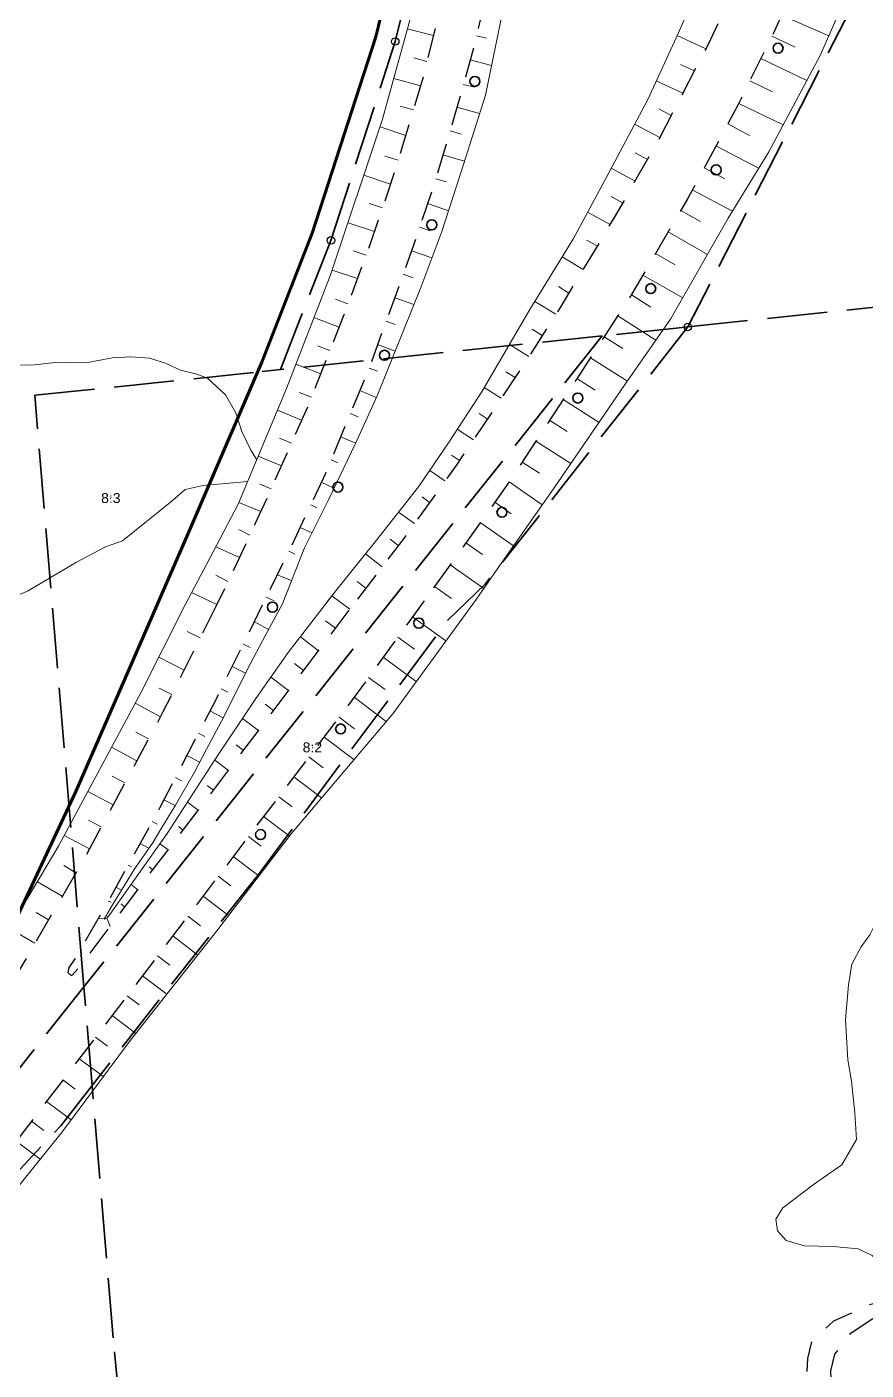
# Model space of a CAD drawing. Header units: metres. Extents: x 118176 to 120691, y 6147158 to 6149382.
# Drawn here: x 119022.5 to 119190.3, y 6148177.7 to 6148446.4 of the extents above; entities that cross this region are included whole.
import ezdxf
from ezdxf.enums import TextEntityAlignment as Align

# ---------------------------------------------------------------- set-up
doc = ezdxf.new("R2010")
doc.units = ezdxf.units.M
for name, pattern in [('Annan_avgränsning_körbana', [10, 6, -4]), ('Annan_gräns', [0]), ('Fastighetsgräns', [16, 12, -4]), ('Heldragen__skalber__', [0]), ('Heldragen_linje', [2, 1, 1])]:
    doc.linetypes.add(name, pattern=pattern)
doc.layers.get('0').update_dxf_attribs({"color": 9})
for name, color, linetype, lineweight in [('BET.SLÄ_LINE', 9, 'Heldragen_linje', 18), ('FASTGR_LINE', 7, 'Fastighetsgräns', 35), ('HÖJDK-1_LINE', 9, 'Heldragen_linje', 18), ('KÖRBANK_LINE', 9, 'Annan_avgränsning_körbana', 25), ('KÖRBT.K_LINE', 9, 'Annan_avgränsning_körbana', 25), ('RÄTTIGR_LINE', 9, 'Annan_gräns', 70), ('SLÄNTFO_LINE', 9, 'Heldragen_linje', 18)]:
    doc.layers.add(name, color=color, linetype=linetype, lineweight=lineweight)
for name, color, linetype in [('FASTID_POINT', 9, 'Continuous'), ('FREGNRT_TEXT', 9, 'Continuous'), ('GRÄ_POINT', 9, 'Continuous'), ('STOLP.B_POINT', 9, 'Continuous')]:
    doc.layers.add(name, color=color, linetype=linetype)
doc.styles.add('Standard_CAD', font='arial.ttf', dxfattribs={"height": 0.2})

# ---------------------------------------------------------------- blocks, each defined once
blk = doc.blocks.new('Belysningsstolpe')
at = {"color": 0, "linetype": 'Heldragen__skalber__', "lineweight": 35}
blk.add_circle((0, 0), 0.5, dxfattribs=at)
blk = doc.blocks.new('Rutnätspunkt_1')
at = {"color": 0, "linetype": 'Heldragen__skalber__', "lineweight": 25, "flags": 128}
for points in [[(-0.5, 0), (-0.08, 0)], [(0, 0.5), (0, 0.08)], [(0.5, 0), (0.08, 0)], [(0, -0.5), (0, -0.08)]]:
    blk.add_lwpolyline(points, dxfattribs=at)
blk = doc.blocks.new('Gränspunkt')
at = {"color": 0, "linetype": 'Heldragen__skalber__', "lineweight": 25}
blk.add_circle((0, 0), 0.5, dxfattribs=at)

msp = doc.modelspace()

# ---------------------------------------------------------------- linework, layer by layer
at = {"layer": 'BET.SLÄ_LINE', "flags": 128}
for points in [[(119173.416, 6148448.701), (119182.869, 6148444.579)], [(119103.793, 6148444.625), (119098.546, 6148445.926)], [(119112.358, 6148444.535), (119114.4, 6148444.111)], [(119158.269, 6148441.968), (119152.538, 6148444.609)], [(119171.471, 6148444.509), (119176.141, 6148442.264)], [(119102.484, 6148439.411), (119099.823, 6148440.136)], [(119111.135, 6148439.786), (119115.384, 6148438.591)], [(119155.96, 6148437.528), (119153.201, 6148438.799)], [(119169.261, 6148440.022), (119178.45, 6148435.607)], [(119101.227, 6148434.568), (119095.845, 6148436.035)], [(119109.741, 6148434.797), (119112.069, 6148434.313)], [(119153.652, 6148433.088), (119148.348, 6148435.533)], [(119167.052, 6148435.537), (119171.57, 6148433.365)], [(119099.775, 6148429.778), (119097.152, 6148430.494)], [(119164.842, 6148431.051), (119173.726, 6148426.78)], [(119108.486, 6148430.298), (119113.002, 6148429.027)], [(119151.343, 6148428.648), (119148.853, 6148429.977)], [(119098.221, 6148424.65), (119093.105, 6148426.345)], [(119107.11, 6148425.573), (119109.302, 6148424.914)], [(119149.035, 6148424.209), (119144.013, 6148426.889)], [(119162.649, 6148426.94), (119167.006, 6148424.654)], [(119160.281, 6148422.539), (119168.817, 6148418.061)], [(119096.713, 6148419.67), (119094.06, 6148420.469)], [(119105.673, 6148420.779), (119109.986, 6148419.482)], [(119146.579, 6148419.849), (119144.121, 6148421.16)], [(119144.099, 6148415.502), (119139.314, 6148418.055)], [(119157.914, 6148418.141), (119162.066, 6148415.962)], [(119095.176, 6148414.908), (119089.866, 6148416.668)], [(119104.237, 6148415.986), (119106.345, 6148415.352)], [(119141.62, 6148411.155), (119139.293, 6148412.41)], [(119155.548, 6148413.741), (119163.616, 6148409.508)], [(119093.579, 6148410.165), (119090.929, 6148411.044)], [(119102.624, 6148410.996), (119106.789, 6148409.559)], [(119139.109, 6148406.826), (119134.597, 6148409.26)], [(119153.239, 6148409.649), (119157.166, 6148407.418)], [(119091.981, 6148405.422), (119086.691, 6148407.176)], [(119100.997, 6148406.264), (119103.109, 6148405.536)], [(119136.534, 6148402.535), (119134.383, 6148403.696)], [(119150.715, 6148405.33), (119158.606, 6148400.844)], [(119090.32, 6148400.702), (119087.711, 6148401.567)], [(119099.371, 6148401.533), (119103.451, 6148400.125)], [(119148.191, 6148401.012), (119152.156, 6148398.756)], [(119133.706, 6148397.82), (119129.55, 6148400.382)], [(119088.576, 6148396.01), (119083.515, 6148397.687)], [(119097.752, 6148396.879), (119099.717, 6148396.161)], [(119145.667, 6148396.693), (119153.634, 6148392.156)], [(119130.881, 6148393.112), (119128.78, 6148394.402)], [(119086.686, 6148390.924), (119084.191, 6148391.888)], [(119096.035, 6148392.179), (119099.838, 6148390.791)], [(119128.251, 6148388.854), (119124.071, 6148391.431)], [(119143.358, 6148392.763), (119147.252, 6148390.289)], [(119084.901, 6148386.25), (119079.879, 6148388.189)], [(119094.32, 6148387.481), (119096.143, 6148386.816)], [(119140.636, 6148388.568), (119148.288, 6148383.704)], [(119125.556, 6148384.638), (119123.531, 6148385.885)], [(119083.066, 6148381.593), (119080.564, 6148382.559)], [(119092.604, 6148382.783), (119096.095, 6148381.508)], [(119122.862, 6148380.422), (119118.975, 6148382.816)], [(119137.915, 6148384.373), (119141.672, 6148381.984)], [(119135.192, 6148380.177), (119142.574, 6148375.485)], [(119081.229, 6148376.937), (119076.248, 6148378.861)], [(119090.887, 6148378.085), (119092.555, 6148377.475)], [(119120.133, 6148376.228), (119118.287, 6148377.363)], [(119117.343, 6148372.073), (119113.909, 6148374.181)], [(119132.47, 6148375.981), (119136.103, 6148373.672)], [(119079.394, 6148372.281), (119076.913, 6148373.24)], [(119089.05, 6148373.6), (119092.338, 6148372.23)], [(119129.749, 6148371.834), (119136.903, 6148367.238)], [(119077.418, 6148367.683), (119072.567, 6148369.699)], [(119087.128, 6148368.981), (119088.707, 6148368.323)], [(119114.553, 6148367.918), (119112.912, 6148368.984)], [(119127.006, 6148367.651), (119130.537, 6148365.382)], [(119075.386, 6148363.11), (119073.016, 6148364.095)], [(119085.207, 6148364.361), (119088.232, 6148363.101)], [(119111.763, 6148363.764), (119108.549, 6148365.851)], [(119124.263, 6148363.468), (119131.235, 6148358.988)], [(119108.973, 6148359.61), (119107.405, 6148360.68)], [(119073.354, 6148358.536), (119068.723, 6148360.459)], [(119083.288, 6148359.747), (119084.674, 6148359.17)], [(119121.519, 6148359.285), (119124.96, 6148357.074)], [(119081.34, 6148355.279), (119083.884, 6148354.084)], [(119106.083, 6148355.526), (119103.024, 6148357.612)], [(119118.926, 6148355.358), (119125.541, 6148350.756)], [(119071.31, 6148353.968), (119069.055, 6148354.904)], [(119069.224, 6148349.418), (119064.881, 6148351.223)], [(119079.223, 6148350.746), (119080.452, 6148350.168)], [(119102.971, 6148351.179), (119101.539, 6148352.322)], [(119116.037, 6148351.275), (119119.355, 6148348.965)], [(119099.965, 6148346.978), (119096.794, 6148349.288)], [(119113.148, 6148347.191), (119119.804, 6148342.554)], [(119067.043, 6148344.663), (119064.86, 6148345.817)], [(119077.105, 6148346.212), (119079.449, 6148345.111)], [(119064.988, 6148340.181), (119060.244, 6148342.357)], [(119096.752, 6148342.601), (119095.142, 6148343.886)], [(119110.26, 6148343.108), (119113.597, 6148340.78)], [(119074.828, 6148341.483), (119076.04, 6148340.891)], [(119093.519, 6148338.359), (119090.161, 6148340.94)], [(119062.673, 6148335.395), (119060.284, 6148336.657)], [(119072.519, 6148336.755), (119075.418, 6148335.614)], [(119107.154, 6148338.768), (119113.823, 6148334.001)], [(119090.241, 6148334.061), (119088.544, 6148335.428)], [(119103.971, 6148334.372), (119107.363, 6148331.991)], [(119060.444, 6148330.791), (119055.406, 6148333.228)], [(119070.342, 6148332.296), (119071.923, 6148331.522)], [(119087.023, 6148329.84), (119083.471, 6148332.57)], [(119099.607, 6148328.346), (119106.244, 6148323.507)], [(119067.933, 6148327.387), (119070.798, 6148325.82)], [(119084.198, 6148326.065), (119082.199, 6148327.562)], [(119057.126, 6148324.161), (119054.509, 6148325.422)], [(119080.795, 6148321.541), (119077.174, 6148324.35)], [(119096.671, 6148324.294), (119099.984, 6148321.879)], [(119053.887, 6148317.698), (119048.825, 6148320.255)], [(119065.722, 6148322.897), (119067.091, 6148322.172)], [(119093.734, 6148320.243), (119100.351, 6148315.418)], [(119063.513, 6148318.406), (119066.182, 6148317.088)], [(119077.816, 6148317.583), (119075.984, 6148318.972)], [(119074.807, 6148313.588), (119071.271, 6148316.268)], [(119090.798, 6148316.192), (119094.101, 6148313.783)], [(119051.432, 6148312.8), (119048.897, 6148314.074)], [(119061.303, 6148313.916), (119062.637, 6148313.258)], [(119087.931, 6148312.248), (119094.342, 6148307.42)], [(119049.163, 6148308.343), (119044.131, 6148311.055)], [(119059.072, 6148309.503), (119061.75, 6148308.115)], [(119071.799, 6148309.593), (119070.095, 6148310.884)], [(119068.795, 6148305.602), (119065.606, 6148308.017)], [(119084.91, 6148308.269), (119088.007, 6148305.936)], [(119046.795, 6148303.937), (119044.281, 6148305.292)], [(119056.768, 6148305.06), (119058.078, 6148304.381)], [(119081.888, 6148304.289), (119087.868, 6148299.786)], [(119044.427, 6148299.531), (119039.401, 6148302.24)], [(119065.789, 6148301.611), (119064.308, 6148302.733)], [(119054.464, 6148300.617), (119057.038, 6148299.282)], [(119062.772, 6148297.618), (119060.048, 6148299.693)], [(119078.866, 6148300.31), (119081.748, 6148298.139)], [(119042.059, 6148295.126), (119039.548, 6148296.48)], [(119052.163, 6148296.178), (119053.387, 6148295.542)], [(119075.844, 6148296.33), (119081.395, 6148292.151)], [(119039.691, 6148290.72), (119034.671, 6148293.426)], [(119059.754, 6148293.643), (119058.54, 6148294.568)], [(119049.861, 6148291.739), (119052.113, 6148290.572)], [(119056.737, 6148289.668), (119054.606, 6148291.294)], [(119072.822, 6148292.35), (119075.49, 6148290.342)], [(119069.8, 6148288.37), (119074.944, 6148284.498)], [(119037.322, 6148286.316), (119034.814, 6148287.667)], [(119047.519, 6148287.397), (119048.511, 6148286.849)], [(119053.72, 6148285.694), (119052.802, 6148286.394)], [(119034.955, 6148281.909), (119029.941, 6148284.612)], [(119045.103, 6148283.024), (119046.872, 6148282.048)], [(119050.699, 6148281.715), (119049.078, 6148282.951)], [(119066.773, 6148284.384), (119069.339, 6148282.453)], [(119063.751, 6148280.416), (119068.869, 6148276.541)], [(119032.281, 6148277.14), (119029.818, 6148278.6)], [(119042.696, 6148278.667), (119043.354, 6148278.303)], [(119047.675, 6148277.732), (119046.93, 6148278.299)], [(119029.547, 6148272.447), (119024.567, 6148275.356)], [(119044.65, 6148273.747), (119043.293, 6148274.782)], [(119060.718, 6148276.435), (119063.274, 6148274.5)], [(119040.279, 6148274.291), (119041.386, 6148273.68)], [(119057.686, 6148272.455), (119062.794, 6148268.586)], [(119026.794, 6148267.723), (119024.296, 6148269.204)], [(119038.718, 6148271.465), (119039.349, 6148271.282)], [(119041.333, 6148270.916), (119042.03, 6148270.281)], [(119036.737, 6148267.998), (119037.973, 6148267.939)], [(119038.441, 6148268.039), (119039.091, 6148266.387)], [(119054.653, 6148268.473), (119057.197, 6148266.546)], [(119024.06, 6148263.032), (119019.01, 6148265.982)], [(119051.621, 6148264.493), (119056.64, 6148260.691)], [(119048.588, 6148260.513), (119051.064, 6148258.638)], [(119045.556, 6148256.532), (119050.437, 6148252.835)], [(119042.523, 6148252.551), (119044.93, 6148250.729)], [(119039.491, 6148248.571), (119044.235, 6148244.979)], [(119036.208, 6148244.262), (119038.58, 6148242.457)], [(119032.911, 6148239.947), (119037.753, 6148236.356)], [(119029.661, 6148235.69), (119032.085, 6148233.846)], [(119026.366, 6148231.376), (119031.311, 6148227.708)], [(119023.375, 6148227.46), (119025.816, 6148225.602)], [(119020.339, 6148223.483), (119025.112, 6148219.85)]]:
    msp.add_lwpolyline(points, dxfattribs=at)
at = {"layer": 'FASTGR_LINE', "flags": 128}
for points in [[(119284.548, 6148400.018), (119215.46, 6148526.681), (119192.013, 6148459.254), (119154.659, 6148386.326)], [(119096.134, 6148443.418), (119105.095, 6148480.325)], [(119083.276, 6148403.64), (119096.134, 6148443.418)], [(119073.176, 6148377.824), (119083.276, 6148403.64)], [(119154.659, 6148386.326), (119284.548, 6148400.018)], [(119154.659, 6148386.326), (119114.148, 6148334.894), (119106.724, 6148327.758), (119068.762, 6148276.811)], [(119152.349, 6148386.054), (119137.531, 6148384.533)], [(119154.659, 6148386.326), (119152.349, 6148386.054)], [(119137.531, 6148384.533), (119033.871, 6148254.321)], [(119137.531, 6148384.533), (119073.176, 6148377.824)], [(119024.024, 6148372.648), (119069.516, 6148377.388)], [(119073.176, 6148377.824), (119069.516, 6148377.388)], [(119033.871, 6148254.321), (119024.024, 6148372.648)], [(119068.762, 6148276.811), (119050.253, 6148253.4), (119035.515, 6148234.565)], [(119033.871, 6148254.321), (118976.892, 6148182.747)], [(119035.515, 6148234.565), (119033.871, 6148254.321)], [(119035.515, 6148234.565), (119029.224, 6148226.523), (118988.736, 6148183.093)], [(119039.714, 6148184.098), (119035.515, 6148234.565)], [(119060.517, 6147962.298), (119039.714, 6148184.098)]]:
    msp.add_lwpolyline(points, dxfattribs=at)
at = {"layer": 'HÖJDK-1_LINE', "flags": 128}
for points in [[(119236.838, 6148485.54), (119235.386, 6148484.019), (119234.483, 6148483.054), (119232.715, 6148481.607), (119230.552, 6148480.734), (119228.57, 6148479.615), (119227.563, 6148479.316), (119226.389, 6148479.27), (119224.497, 6148479.791), (119222.281, 6148480.767), (119220.147, 6148481.127), (119217.076, 6148480.305), (119213.847, 6148479.089), (119211.694, 6148478.129), (119210.562, 6148477.516), (119209.702, 6148476.398), (119208.569, 6148474.673), (119207.712, 6148472.644), (119207.347, 6148471.2), (119207.319, 6148470.098), (119208.006, 6148468.122), (119209.667, 6148465.481), (119210.378, 6148463.572), (119210.411, 6148460.924), (119210.863, 6148458.311), (119211.904, 6148455.699), (119212.316, 6148453.832), (119212.985, 6148451.678), (119214.071, 6148447.27), (119214.088, 6148444.43), (119213.697, 6148439.125), (119212.865, 6148436.682), (119212.144, 6148433.875), (119211.102, 6148427.994), (119210.981, 6148423.981), (119210.75, 6148420.821), (119210.855, 6148418.031), (119211.166, 6148415.149), (119211.243, 6148411.754), (119210.369, 6148408.181), (119208.042, 6148404.567), (119207.409, 6148403.686), (119206.777, 6148402.98), (119202.829, 6148398.295), (119202.279, 6148395.728), (119202.408, 6148393.461), (119202.925, 6148389.825), (119202.551, 6148387.003), (119201.64, 6148383.542), (119201.478, 6148380.572), (119202.488, 6148378.705), (119204.721, 6148376.928), (119208.518, 6148373.319), (119211.486, 6148370.729), (119215.817, 6148365.702), (119216.494, 6148363.189), (119217.625, 6148360.049), (119220.124, 6148356.572), (119222.718, 6148354.227), (119224.785, 6148353.015), (119227.526, 6148352.056), (119230.134, 6148351.792), (119232.881, 6148349.793), (119235.998, 6148346.566), (119237.958, 6148343.276), (119239.254, 6148340.872), (119239.867, 6148337.535), (119239.141, 6148334.59), (119238.091, 6148332.654), (119237.279, 6148329.547), (119236.526, 6148326.163), (119236.163, 6148323.146), (119235.569, 6148320.989), (119234.689, 6148319.333), (119232.068, 6148316.173), (119229.015, 6148313.951), (119226.532, 6148312.729), (119220.108, 6148309.174), (119217.576, 6148307.16), (119214.881, 6148304.196), (119210.476, 6148299.737), (119206.939, 6148296.013), (119205.299, 6148293.69), (119203.473, 6148289.968), (119201.328, 6148286.152), (119198.507, 6148280.768), (119197.617, 6148278.107), (119195.998, 6148275.176), (119194.285, 6148271.671), (119192.616, 6148267.777), (119191.088, 6148264.704), (119189.343, 6148262.303), (119187.482, 6148258.859), (119186.823, 6148254.754), (119186.202, 6148247.696), (119186.653, 6148239.733), (119187.402, 6148235.48), (119188.053, 6148229.122), (119188.407, 6148223.776), (119185.475, 6148218.728), (119179.978, 6148214.909), (119173.683, 6148210.107), (119172.289, 6148207.827), (119172.579, 6148205.525), (119174.353, 6148203.555), (119177.986, 6148202.511), (119183.728, 6148202.35), (119188.755, 6148201.936), (119191.525, 6148200.57), (119192.513, 6148199.565), (119198.816, 6148193.086), (119199.843, 6148192.636)], [(119066.636, 6148355.44), (119057.731, 6148354.63), (119054.104, 6148353.791), (119051.547, 6148351.56), (119041.595, 6148343.546), (119038.212, 6148342.355), (119032.364, 6148339.26), (119025.51, 6148335.235), (119022.716, 6148333.513), (119021.005, 6148332.772), (119018.153, 6148332.508), (119013.191, 6148331.251), (119008.985, 6148328.84), (119006.527, 6148327.858), (119003.326, 6148327.404), (118999.385, 6148327.256), (118995.085, 6148328.429), (118992.113, 6148330.547), (118989.63, 6148333.339), (118987.785, 6148335.911), (118986.922, 6148338.174), (118986.416, 6148341.494), (118986.52, 6148345.501), (118986.747, 6148348.819), (118987.18, 6148351.962), (118987.045, 6148354.733), (118987.023, 6148356.889), (118987.247, 6148361.818), (118988.058, 6148365), (118989.097, 6148367.938), (118989.524, 6148371.007), (118990.032, 6148373.728), (118991.605, 6148376.357), (118994.683, 6148378.975), (118998.367, 6148380.641), (119001.845, 6148381.471), (119003.924, 6148381.853), (119007.104, 6148381.372), (119009.258, 6148381.243), (119011.903, 6148380.595), (119015.552, 6148379.421), (119019.356, 6148378.776), (119023.376, 6148378.706), (119028.114, 6148379.238), (119031.224, 6148379.146), (119034.644, 6148379.214), (119039.597, 6148380.137), (119043.242, 6148380.336), (119047.025, 6148380.083), (119050.31, 6148379.042), (119053.171, 6148377.692), (119056.434, 6148376.912), (119058.551, 6148376.071), (119062.164, 6148372.72), (119064.245, 6148369.132), (119065.419, 6148365.403), (119067.192, 6148361.835), (119068.43, 6148359.753)]]:
    msp.add_lwpolyline(points, dxfattribs=at)
at = {"layer": 'KÖRBANK_LINE', "flags": 128}
for points in [[(119118.694, 6148544.78), (119117.048, 6148520.633), (119114.907, 6148501.798), (119112.657, 6148488.161), (119110.277, 6148473.57), (119107.888, 6148461.098), (119104.325, 6148446.75), (119101.476, 6148435.392), (119096.114, 6148417.693), (119091.084, 6148402.76), (119085.748, 6148388.398), (119078.858, 6148370.922), (119071.769, 6148354.97), (119064.926, 6148340.046), (119060.263, 6148330.418)], [(119126.902, 6148540.789), (119125.49, 6148520.998), (119123.717, 6148504.177), (119120.949, 6148485.527), (119118.225, 6148471.058), (119114.697, 6148454.596), (119111.851, 6148442.352), (119107.939, 6148428.341), (119103.549, 6148413.688), (119098.067, 6148397.741), (119090.685, 6148377.53), (119082.154, 6148357.02), (119076.372, 6148344.645), (119069.548, 6148330.671)], [(119169.155, 6148465.068), (119158.643, 6148442.689), (119148.711, 6148423.585), (119139.949, 6148408.226), (119129.468, 6148390.757), (119121.106, 6148377.675), (119108.455, 6148358.84), (119098.027, 6148344.272), (119088.039, 6148331.173)], [(119178.342, 6148459.371), (119171.606, 6148444.783), (119164.657, 6148430.675), (119154.591, 6148411.962), (119143.475, 6148392.943), (119132.444, 6148375.942), (119119.153, 6148355.678), (119108.715, 6148340.925), (119101.929, 6148331.55)], [(119101.929, 6148331.55), (119088.147, 6148312.533), (119066.428, 6148283.93), (119036.846, 6148245.099), (119015.035, 6148216.537), (118991.194, 6148185.344), (118973.121, 6148161.707), (118958.498, 6148142.775), (118945.014, 6148124.922), (118925.444, 6148099.087), (118906.547, 6148074.505), (118885.785, 6148047.437), (118857.881, 6148010.841), (118837.829, 6147984.596)], [(119069.548, 6148330.671), (119060.243, 6148311.762), (119048.999, 6148290.077), (119038.128, 6148270.396), (119032.234, 6148260.231), (119030.863, 6148258.205), (119030.651, 6148257.209), (119031.304, 6148256.603), (119031.606, 6148256.712), (119032.765, 6148258.009), (119044.053, 6148272.96), (119064.08, 6148299.342), (119081.155, 6148322.018), (119088.039, 6148331.173)], [(119060.263, 6148330.418), (119049.681, 6148309.305), (119033.7, 6148279.574), (119021.895, 6148259.316), (119011.733, 6148242.334), (119000.943, 6148225.792), (118984.926, 6148201.628), (118973.436, 6148185.234), (118959.489, 6148166.265), (118942.303, 6148143.264), (118923.376, 6148118.544), (118904.221, 6148093.48), (118883.537, 6148066.152), (118865.826, 6148043.111), (118830.278, 6147996.152)]]:
    msp.add_lwpolyline(points, dxfattribs=at)
at = {"layer": 'KÖRBT.K_LINE', "flags": 128}
for points in [[(119223.687, 6148132.617), (119221.939, 6148149.882), (119219.313, 6148173.25), (119218.086, 6148189.796), (119216.583, 6148191.882), (119208.793, 6148193.35), (119197.866, 6148192.478), (119190.919, 6148190.714), (119183.824, 6148187.442), (119179.423, 6148183.453), (119178.569, 6148179.949), (119178.359, 6148173.189), (119178.493, 6148167.937), (119179.483, 6148144.694)], [(119189.286, 6148169.245), (119185.761, 6148170.396), (119183.472, 6148173.375), (119183.231, 6148177.522), (119184.074, 6148180.813), (119187.297, 6148185.124), (119191.649, 6148187.993), (119197.812, 6148189.324), (119203.98, 6148189.581), (119209.007, 6148188.571), (119211.996, 6148186.872), (119214.752, 6148182.492), (119215.305, 6148177.812), (119213.074, 6148176.015)]]:
    msp.add_lwpolyline(points, dxfattribs=at)
at = {"layer": 'RÄTTIGR_LINE', "flags": 128}
msp.add_lwpolyline([(119063.683, 6149367.041), (119062.55, 6149363.024), (119059.548, 6149362.119), (119054.784, 6149359.489), (119052.218, 6149358.647), (119049.677, 6149356.444), (119047.747, 6149354.029), (119046.544, 6149351.489), (119045.392, 6149347.87), (118956.376, 6149311.718), (118958.308, 6149302.158), (118903.909, 6149284.792), (118920.899, 6149176.79), (118922.432, 6149166.898), (118965.197, 6149042.102), (118982.887, 6148998.494), (119013.974, 6148921.859), (119047.426, 6148838.38), (119063.581, 6148786.005), (119089.836, 6148693.827), (119103.678, 6148634.717), (119109.857, 6148565.579), (119106.666, 6148518.803), (119101.276, 6148481.639), (119092.247, 6148444.362), (119079.551, 6148405.096), (119069.451, 6148379.282), (119054.619, 6148344.851), (119043.099, 6148318.358), (119032.238, 6148293.393), (119019.022, 6148265.174)], dxfattribs=at)
at = {"layer": 'SLÄNTFO_LINE', "flags": 128}
for points in [[(119129.444, 6148536.338), (119128.144, 6148525.291), (119126.396, 6148504.945), (119125.32, 6148494.307), (119123.546, 6148480.559), (119121.274, 6148468.032), (119118.279, 6148452.536), (119114.158, 6148432.685), (119109.77, 6148418.796), (119105.462, 6148405.446), (119101.222, 6148394.225), (119092.493, 6148372.575), (119088.177, 6148362.978), (119082.764, 6148351.764), (119077.985, 6148342.172), (119073.539, 6148330.812), (119073.521, 6148330.779)], [(119106.231, 6148479.34), (119101.29, 6148455.978), (119093.617, 6148427.874), (119083.145, 6148396.581), (119074.352, 6148373.99), (119064.735, 6148350.872), (119059.72, 6148341.364), (119054.084, 6148330.733), (119053.849, 6148330.244)], [(119163.006, 6148469.877), (119158.97, 6148459.32), (119152.734, 6148445.034), (119146.632, 6148431.814), (119138.294, 6148416.136), (119131.79, 6148404.04), (119123.075, 6148389.805), (119113.5, 6148373.485), (119106.924, 6148363.347), (119100.799, 6148354.339), (119092.105, 6148343.373), (119084.47, 6148333.816), (119082.227, 6148331.016)], [(119187.679, 6148455.529), (119181.124, 6148440.606), (119170.838, 6148421.383), (119162.731, 6148408.053), (119151.172, 6148387.853), (119142.133, 6148374.85), (119127.786, 6148353.967), (119116.541, 6148337.889), (119112.308, 6148331.832)], [(119037.936, 6148267.874), (119038.441, 6148268.039), (119039.074, 6148268.824), (119050.503, 6148284.964), (119060.062, 6148299.715), (119068.274, 6148312.013), (119074.725, 6148321.172), (119084.47, 6148333.816)], [(119112.308, 6148331.832), (119095.634, 6148308.944), (119075.291, 6148284.953), (119060.471, 6148265.544), (119043.194, 6148243.661), (119029.587, 6148225.394), (119005.221, 6148195.205), (118974.661, 6148153.298), (118946.802, 6148115.862), (118919.248, 6148081.373), (118887.822, 6148040.162), (118862.657, 6148008.054), (118843.741, 6147984.966), (118838.638, 6147976.427)], [(119054.084, 6148330.733), (119045.31, 6148313.25), (119028.859, 6148282.597), (119018.724, 6148265.501), (119003.402, 6148239.5), (118979.159, 6148202.704), (118965.701, 6148183.683), (118954.048, 6148170.285), (118944.038, 6148157.547), (118927.275, 6148134.552), (118900.432, 6148098.717), (118878.918, 6148070.424), (118843.157, 6148023.149), (118826.879, 6148001.631), (118820.79, 6147993.902), (118819.791, 6147992.702)], [(119073.539, 6148330.812), (119070.155, 6148324.648), (119066.631, 6148318.001), (119061.868, 6148308.336), (119058.412, 6148301.877), (119055.958, 6148297.242), (119052.176, 6148290.675), (119049.252, 6148285.888), (119047.699, 6148283.236), (119043.935, 6148277.827), (119039.388, 6148270.427), (119037.936, 6148267.874)]]:
    msp.add_lwpolyline(points, dxfattribs=at)

# ---------------------------------------------------------------- block references
at = {"layer": 'FASTID_POINT', "xscale": 0.1000000014901161, "yscale": 0.1000000014901161}
msp.add_blockref('Rutnätspunkt_1', (119039.249, 6148352.105), dxfattribs=at)
at = {"layer": 'FASTID_POINT', "xscale": 0.1000000014901161, "yscale": 0.1000000014901161, "rotation": 63.19534967999972}
msp.add_blockref('Rutnätspunkt_1', (119079.562, 6148302.231), dxfattribs=at)
at = {"layer": 'GRÄ_POINT', "xscale": 1.5, "yscale": 1.5, "rotation": 63.45294353999999}
for p in [(119096.134, 6148443.418), (119083.276, 6148403.64), (119154.659, 6148386.326)]:
    msp.add_blockref('Gränspunkt', p, dxfattribs=at)
at = {"layer": 'STOLP.B_POINT', "xscale": 2, "yscale": 2}
for p in [(119172.704, 6148442.08), (119112.063, 6148435.453), (119160.328, 6148417.735), (119103.444, 6148406.745), (119147.229, 6148393.988), (119093.99, 6148380.649), (119132.656, 6148372.104), (119084.685, 6148354.284), (119117.487, 6148349.25)]:
    msp.add_blockref('Belysningsstolpe', p, dxfattribs=at)
for p, rotation in [((119071.581, 6148330.268), 358.22830914), ((119100.861, 6148327.076), 358.22830878), ((119085.219, 6148305.901), 358.22777652), ((119069.192, 6148284.776), 358.22777256)]:
    msp.add_blockref('Belysningsstolpe', p, dxfattribs=dict(at, rotation=rotation))

# ---------------------------------------------------------------- texts
at = {"layer": 'FREGNRT_TEXT', "style": 'Standard_CAD'}
for s, p in [('8:3', (119039.249, 6148352.105)), ('8:2', (119079.562, 6148302.231))]:
    msp.add_text(s, height=2, dxfattribs=at).set_placement(p, align=Align.MIDDLE_CENTER)

doc.saveas('drawing.dxf')
